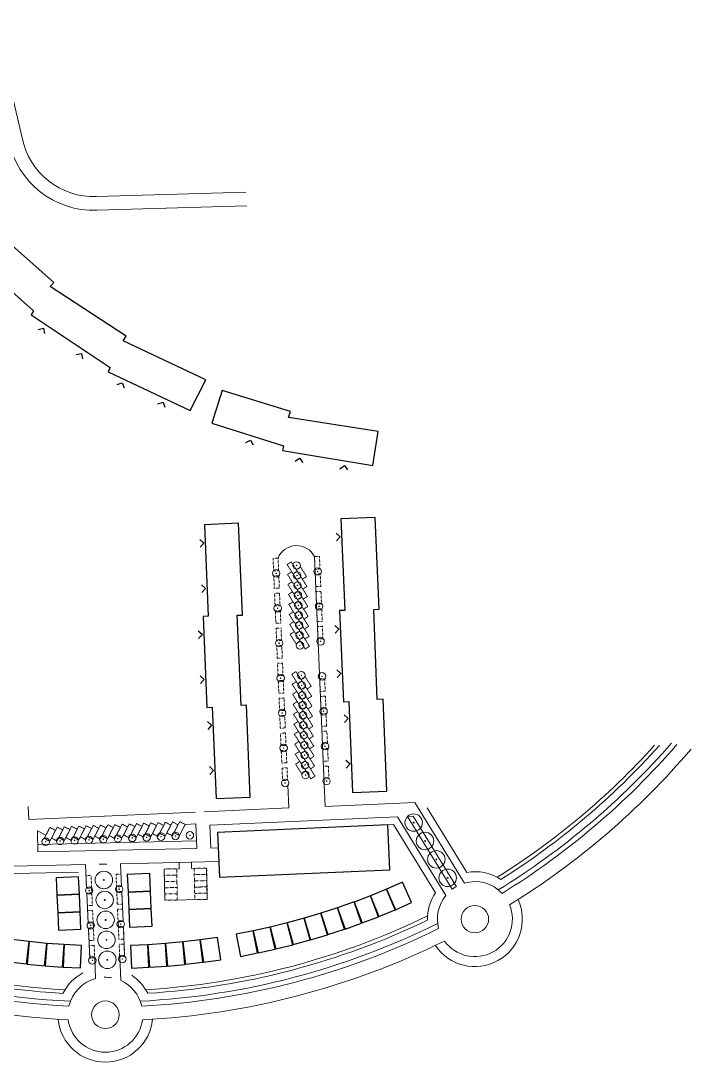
# Model space of a CAD drawing. Header units: millimetres. Extents: x 66738778 to 67478051, y 3190174640 to 3190853561.
# Drawn here: x 67209810 to 67478051, y 3190174640 to 3190591557 of the extents above; entities that cross this region are included whole.
import ezdxf

# ---------------------------------------------------------------- set-up
doc = ezdxf.new("R2010")
doc.units = ezdxf.units.MM
doc.header["$MEASUREMENT"] = 0
doc.linetypes.add('DASHED_4', pattern=[7, 4, -3])
for name, color, linetype, lineweight in [('A-------H1-', 8, 'DASHED_4', 0), ('A-L-16--EE-', 1, 'Continuous', 0), ('A-V27---EE-', 8, 'Continuous', 0)]:
    doc.layers.add(name, color=color, linetype=linetype, lineweight=lineweight)
doc.layers.add('A-01SC-----', color=7, linetype='Continuous')

msp = doc.modelspace()

# ---------------------------------------------------------------- linework, layer by layer
at = {"layer": 'A-------H1-', "flags": 128}
for points in [[(67310745, 3190376318), (67310957, 3190371322), (67312955, 3190371407), (67312743, 3190376403)], [(67318047, 3190374968), (67320459, 3190371170), (67318771, 3190370097), (67316358, 3190373896)], [(67327311, 3190377033), (67327524, 3190372037), (67329522, 3190372122), (67329309, 3190377117)], [(67318216, 3190370972), (67320629, 3190367173), (67318941, 3190366101), (67316528, 3190369899)], [(67321738, 3190372887), (67324151, 3190369089), (67322463, 3190368016), (67320050, 3190371815)], [(67311042, 3190369323), (67311255, 3190364328), (67313253, 3190364413), (67313040, 3190369408)], [(67318385, 3190366975), (67320798, 3190363177), (67319110, 3190362104), (67316697, 3190365903)], [(67321907, 3190368891), (67324320, 3190365092), (67322632, 3190364020), (67320219, 3190367818)], [(67327609, 3190370038), (67327821, 3190365042), (67329819, 3190365127), (67329607, 3190370123)], [(67311340, 3190362330), (67311553, 3190357334), (67313551, 3190357419), (67313339, 3190362415)], [(67318554, 3190362979), (67320967, 3190359180), (67319279, 3190358108), (67316866, 3190361906)], [(67322076, 3190364894), (67324489, 3190361096), (67322801, 3190360023), (67320388, 3190363822)], [(67327907, 3190363044), (67328119, 3190358049), (67330117, 3190358134), (67329905, 3190363129)], [(67318724, 3190358982), (67321137, 3190355184), (67319448, 3190354112), (67317035, 3190357910)], [(67322246, 3190360898), (67324659, 3190357099), (67322970, 3190356027), (67320558, 3190359825)], [(67311638, 3190355335), (67311850, 3190350339), (67313848, 3190350424), (67313636, 3190355420)], [(67318893, 3190354986), (67321306, 3190351188), (67319618, 3190350115), (67317205, 3190353914)], [(67322415, 3190356901), (67324828, 3190353103), (67323140, 3190352030), (67320727, 3190355829)], [(67328204, 3190356050), (67328417, 3190351054), (67330415, 3190351139), (67330202, 3190356135)], [(67319062, 3190350990), (67321475, 3190347191), (67319787, 3190346119), (67317374, 3190349917)], [(67322584, 3190352905), (67324997, 3190349106), (67323309, 3190348034), (67320896, 3190351832)], [(67311936, 3190348342), (67312149, 3190343346), (67314147, 3190343431), (67313934, 3190348426)], [(67319231, 3190346993), (67321644, 3190343195), (67319956, 3190342122), (67317543, 3190345921)], [(67322754, 3190348908), (67325166, 3190345110), (67323478, 3190344038), (67321065, 3190347836)], [(67328503, 3190349056), (67328715, 3190344061), (67330713, 3190344146), (67330501, 3190349141)], [(67322923, 3190344912), (67325336, 3190341114), (67323647, 3190340041), (67321235, 3190343840)], [(67312234, 3190341347), (67312446, 3190336351), (67314444, 3190336436), (67314232, 3190341432)], [(67312532, 3190334353), (67312744, 3190329358), (67314742, 3190329443), (67314530, 3190334438)], [(67319922, 3190331008), (67322335, 3190327210), (67320646, 3190326137), (67318234, 3190329936)], [(67312829, 3190327359), (67313042, 3190322363), (67315040, 3190322448), (67314827, 3190327444)], [(67320091, 3190327012), (67322504, 3190323213), (67320816, 3190322141), (67318403, 3190325939)], [(67323613, 3190328927), (67326026, 3190325129), (67324338, 3190324056), (67321925, 3190327855)], [(67323782, 3190324931), (67326195, 3190321132), (67324507, 3190320060), (67322094, 3190323858)], [(67329396, 3190328073), (67329608, 3190323078), (67331606, 3190323163), (67331394, 3190328158)], [(67320260, 3190323015), (67322673, 3190319217), (67320985, 3190318144), (67318572, 3190321943)], [(67323952, 3190320934), (67326364, 3190317136), (67324676, 3190316063), (67322263, 3190319862)], [(67329694, 3190321080), (67329906, 3190316085), (67331905, 3190316169), (67331692, 3190321165)], [(67313128, 3190320365), (67313340, 3190315370), (67315338, 3190315455), (67315126, 3190320450)], [(67320429, 3190319019), (67322842, 3190315220), (67321154, 3190314148), (67318741, 3190317946)], [(67324121, 3190316938), (67326534, 3190313139), (67324846, 3190312067), (67322433, 3190315865)], [(67313425, 3190313371), (67313637, 3190308375), (67315636, 3190308460), (67315423, 3190313456)], [(67320599, 3190315022), (67323012, 3190311224), (67321323, 3190310152), (67318911, 3190313950)], [(67324290, 3190312941), (67326703, 3190309143), (67325015, 3190308070), (67322602, 3190311869)], [(67329991, 3190314085), (67330204, 3190309090), (67332202, 3190309175), (67331990, 3190314170)], [(67320768, 3190311026), (67323181, 3190307227), (67321493, 3190306155), (67319080, 3190309954)], [(67324459, 3190308945), (67326872, 3190305146), (67325184, 3190304074), (67322771, 3190307872)], [(67313723, 3190306377), (67313936, 3190301382), (67315934, 3190301467), (67315721, 3190306462)], [(67320937, 3190307029), (67323350, 3190303231), (67321662, 3190302159), (67319249, 3190305957)], [(67324629, 3190304948), (67327042, 3190301150), (67325353, 3190300078), (67322940, 3190303876)], [(67330290, 3190307092), (67330502, 3190302096), (67332500, 3190302181), (67332288, 3190307177)], [(67321107, 3190303033), (67323519, 3190299235), (67321831, 3190298162), (67319418, 3190301961)], [(67324798, 3190300952), (67327211, 3190297154), (67325523, 3190296081), (67323110, 3190299880)], [(67330587, 3190300097), (67330799, 3190295102), (67332798, 3190295187), (67332585, 3190300182)], [(67314021, 3190299382), (67314233, 3190294387), (67316231, 3190294472), (67316019, 3190299467)], [(67321276, 3190299037), (67323689, 3190295238), (67322001, 3190294166), (67319588, 3190297964)], [(67324967, 3190296956), (67327380, 3190293157), (67325692, 3190292085), (67323279, 3190295883)], [(67314319, 3190292388), (67314532, 3190287392), (67316530, 3190287477), (67316318, 3190292473)], [(67321445, 3190295040), (67323858, 3190291242), (67322170, 3190290169), (67319757, 3190293968)], [(67325136, 3190292959), (67327549, 3190289161), (67325861, 3190288088), (67323448, 3190291887)], [(67330886, 3190293103), (67331098, 3190288107), (67333096, 3190288192), (67332884, 3190293188)], [(67264751, 3190270584), (67262445, 3190266148), (67264663, 3190264995), (67266969, 3190269432)], [(67267635, 3190270713), (67265329, 3190266276), (67267548, 3190265123), (67269853, 3190269560)], [(67270519, 3190270841), (67268213, 3190266404), (67270432, 3190265252), (67272737, 3190269688)], [(67273403, 3190270970), (67271098, 3190266533), (67273316, 3190265380), (67275621, 3190269817)], [(67221488, 3190268658), (67219183, 3190264222), (67221401, 3190263069), (67223707, 3190267506)], [(67224373, 3190268787), (67222067, 3190264350), (67224285, 3190263197), (67226591, 3190267634)], [(67227257, 3190268915), (67224951, 3190264479), (67227169, 3190263326), (67229475, 3190267762)], [(67230141, 3190269044), (67227835, 3190264607), (67230054, 3190263454), (67232359, 3190267891)], [(67233025, 3190269172), (67230719, 3190264735), (67232938, 3190263583), (67235243, 3190268019)], [(67235909, 3190269300), (67233604, 3190264864), (67235822, 3190263711), (67238128, 3190268148)], [(67238793, 3190269429), (67236488, 3190264992), (67238706, 3190263839), (67241012, 3190268276)], [(67241677, 3190269557), (67239372, 3190265121), (67241590, 3190263968), (67243896, 3190268404)], [(67244562, 3190269686), (67242256, 3190265249), (67244474, 3190264096), (67246780, 3190268533)], [(67247446, 3190269814), (67245140, 3190265377), (67247358, 3190264224), (67249664, 3190268661)], [(67250330, 3190269942), (67248024, 3190265506), (67250243, 3190264353), (67252548, 3190268790)], [(67253214, 3190270071), (67250908, 3190265634), (67253127, 3190264481), (67255432, 3190268918)], [(67256098, 3190270199), (67253793, 3190265763), (67256011, 3190264610), (67258317, 3190269046)], [(67258982, 3190270328), (67256677, 3190265891), (67258895, 3190264738), (67261201, 3190269175)], [(67261867, 3190270456), (67259561, 3190266019), (67261779, 3190264866), (67264085, 3190269303)], [(67249892, 3190249933), (67250114, 3190244938), (67248116, 3190244849), (67247894, 3190249845)], [(67272216, 3190249565), (67267217, 3190249456), (67267162, 3190251955), (67272161, 3190252064)], [(67284213, 3190249827), (67279214, 3190249718), (67279160, 3190252217), (67284158, 3190252326)], [(67284267, 3190247327), (67279269, 3190247218), (67279214, 3190249718), (67284213, 3190249827)], [(67235906, 3190249309), (67236128, 3190244313), (67238126, 3190244402), (67237904, 3190249397)], [(67272270, 3190247065), (67267272, 3190246956), (67267217, 3190249456), (67272216, 3190249565)], [(67272325, 3190244566), (67267326, 3190244457), (67267272, 3190246956), (67272270, 3190247065)], [(67284322, 3190244828), (67279323, 3190244719), (67279269, 3190247218), (67284267, 3190247327)], [(67236217, 3190242314), (67236439, 3190237319), (67238437, 3190237408), (67238215, 3190242403)], [(67250203, 3190242939), (67250425, 3190237944), (67248427, 3190237855), (67248205, 3190242850)], [(67272379, 3190242066), (67267381, 3190241957), (67267326, 3190244457), (67272325, 3190244566)], [(67272434, 3190239567), (67267435, 3190239458), (67267381, 3190241957), (67272379, 3190242066)], [(67284377, 3190242328), (67279378, 3190242219), (67279323, 3190244719), (67284322, 3190244828)], [(67284431, 3190239829), (67279432, 3190239720), (67279378, 3190242219), (67284377, 3190242328)], [(67236528, 3190235321), (67236751, 3190230326), (67238749, 3190230415), (67238526, 3190235410)], [(67250514, 3190235946), (67250737, 3190230951), (67248739, 3190230862), (67248516, 3190235857)], [(67250826, 3190228952), (67251048, 3190223957), (67249050, 3190223868), (67248828, 3190228863)], [(67236840, 3190228327), (67237062, 3190223332), (67239060, 3190223421), (67238838, 3190228416)], [(67237151, 3190221334), (67237373, 3190216339), (67239371, 3190216428), (67239149, 3190221423)], [(67251137, 3190221959), (67251359, 3190216964), (67249361, 3190216875), (67249139, 3190221870)]]:
    msp.add_lwpolyline(points, close=True, dxfattribs=at)
at = {"layer": 'A-01SC-----'}
for p, q in [((67261397, 3190250128), (67252403, 3190249728)), ((67252403, 3190249728), (67252715, 3190242734)), ((67261708, 3190243135), (67261397, 3190250128)), ((67232923, 3190248861), (67223929, 3190248460)), ((67223929, 3190248460), (67224240, 3190241467)), ((67233234, 3190241867), (67232923, 3190248861)), ((67362550, 3190246759), (67356145, 3190243933)), ((67366184, 3190238523), (67362550, 3190246759)), ((67224240, 3190241467), (67233234, 3190241867)), ((67233234, 3190241867), (67224240, 3190241467)), ((67224240, 3190241467), (67224552, 3190234473)), ((67233545, 3190234873), (67233234, 3190241867)), ((67252715, 3190242734), (67261708, 3190243135)), ((67261708, 3190243135), (67252715, 3190242734)), ((67252715, 3190242734), (67253026, 3190235741)), ((67262020, 3190236141), (67261708, 3190243135)), ((67356143, 3190243938), (67349671, 3190241270)), ((67359573, 3190235615), (67356143, 3190243938)), ((67356145, 3190243933), (67359779, 3190235697)), ((67343131, 3190238772), (67336535, 3190236426)), ((67346149, 3190230291), (67343131, 3190238772)), ((67349669, 3190241275), (67343133, 3190238767)), ((67343133, 3190238767), (67346358, 3190230362)), ((67352894, 3190232870), (67349669, 3190241275)), ((67349671, 3190241270), (67353101, 3190232947)), ((67359779, 3190235697), (67366184, 3190238523)), ((67224552, 3190234473), (67233545, 3190234873)), ((67233545, 3190234873), (67224552, 3190234473)), ((67224552, 3190234473), (67224863, 3190227479)), ((67233857, 3190227880), (67233545, 3190234873)), ((67253026, 3190235741), (67262020, 3190236141)), ((67262020, 3190236141), (67253026, 3190235741)), ((67253026, 3190235741), (67253337, 3190228747)), ((67262331, 3190229147), (67262020, 3190236141)), ((67329881, 3190234252), (67323178, 3190232232)), ((67332478, 3190225632), (67329881, 3190234252)), ((67336534, 3190236430), (67329883, 3190234247)), ((67329883, 3190234247), (67332691, 3190225693)), ((67339342, 3190227877), (67336534, 3190236430)), ((67336535, 3190236426), (67339553, 3190227944)), ((67353101, 3190232947), (67359573, 3190235615)), ((67253337, 3190228747), (67262331, 3190229147)), ((67316425, 3190230387), (67309631, 3190228699)), ((67318596, 3190221651), (67316425, 3190230387)), ((67323177, 3190232237), (67316426, 3190230382)), ((67316426, 3190230382), (67318811, 3190221702)), ((67325561, 3190223556), (67323177, 3190232237)), ((67323178, 3190232232), (67325775, 3190223612)), ((67339553, 3190227944), (67346149, 3190230291)), ((67346358, 3190230362), (67352894, 3190232870)), ((67224863, 3190227479), (67233857, 3190227880)), ((67302795, 3190227189), (67295927, 3190225836)), ((67295927, 3190225836), (67297666, 3190217004)), ((67304534, 3190218356), (67302795, 3190227189)), ((67309630, 3190228704), (67302796, 3190227184)), ((67302796, 3190227184), (67304752, 3190218396)), ((67311585, 3190219917), (67309630, 3190228704)), ((67309631, 3190228699), (67311802, 3190219962)), ((67325775, 3190223612), (67332478, 3190225632)), ((67332691, 3190225693), (67339342, 3190227877)), ((67213208, 3190222890), (67206260, 3190223744)), ((67212109, 3190213955), (67213208, 3190222890)), ((67213208, 3190222889), (67212329, 3190213930)), ((67220175, 3190222206), (67213208, 3190222889)), ((67219296, 3190213246), (67220175, 3190222206)), ((67220175, 3190222205), (67219516, 3190213227)), ((67227157, 3190221693), (67220175, 3190222205)), ((67226498, 3190212715), (67227157, 3190221693)), ((67227157, 3190221693), (67226719, 3190212701)), ((67234149, 3190221352), (67227157, 3190221693)), ((67233711, 3190212360), (67234149, 3190221352)), ((67260657, 3190221624), (67253663, 3190221309)), ((67253663, 3190221309), (67254069, 3190212316)), ((67267640, 3190222107), (67260657, 3190221619)), ((67261062, 3190212631), (67260657, 3190221624)), ((67260657, 3190221619), (67261283, 3190212639)), ((67268267, 3190213126), (67267640, 3190222107)), ((67274610, 3190222760), (67267641, 3190222101)), ((67267641, 3190222101), (67268488, 3190213139)), ((67275457, 3190213798), (67274610, 3190222760)), ((67281562, 3190223584), (67274611, 3190222755)), ((67274611, 3190222755), (67275678, 3190213816)), ((67282629, 3190214646), (67281562, 3190223584)), ((67288492, 3190224580), (67281563, 3190223579)), ((67281563, 3190223579), (67282849, 3190214669)), ((67289778, 3190215669), (67288492, 3190224580)), ((67311802, 3190219962), (67318596, 3190221651)), ((67318811, 3190221702), (67325561, 3190223556)), ((67297666, 3190217004), (67304534, 3190218356)), ((67304752, 3190218396), (67311585, 3190219917)), ((67205161, 3190214809), (67212109, 3190213955)), ((67212329, 3190213930), (67219296, 3190213246)), ((67219516, 3190213227), (67226498, 3190212715)), ((67226719, 3190212701), (67233711, 3190212360)), ((67254069, 3190212316), (67261062, 3190212631)), ((67261283, 3190212639), (67268267, 3190213126)), ((67268488, 3190213139), (67275457, 3190213798)), ((67275678, 3190213816), (67282629, 3190214646)), ((67282849, 3190214669), (67289778, 3190215669))]:
    msp.add_line(p, q, dxfattribs=at)
at = {"layer": 'A-01SC-----', "flags": 128}
for points in [[(67192515, 3190495365), (67214910, 3190475495), (67213937, 3190473879), (67245602, 3190452780), (67244782, 3190451075), (67277506, 3190435563), (67283817, 3190447860), (67250812, 3190463454), (67251982, 3190465251), (67221597, 3190485216), (67223040, 3190486797), (67201700, 3190505722)], [(67286221, 3190430535), (67314886, 3190421460), (67314582, 3190419560), (67350623, 3190413512), (67352789, 3190427098), (67316932, 3190432739), (67317682, 3190435132), (67290324, 3190443494)], [(67337922, 3190392130), (67339482, 3190355514), (67337356, 3190355424), (67338908, 3190318965), (67341039, 3190319056), (67342592, 3190282600), (67356318, 3190283185), (67354754, 3190319918), (67352366, 3190319817), (67351053, 3190355886), (67353169, 3190355977), (67351605, 3190392713)], [(67283285, 3190389826), (67284801, 3190353207), (67282714, 3190353121), (67284232, 3190316622), (67286423, 3190316713), (67287937, 3190280219), (67301608, 3190280786), (67300076, 3190317586), (67297924, 3190317496), (67296433, 3190353574), (67298479, 3190353660), (67296955, 3190390393)], [(67288518, 3190266637), (67289318, 3190248668), (67357467, 3190251702), (67356667, 3190269671)]]:
    msp.add_lwpolyline(points, close=True, dxfattribs=at)
for points in [[(67216748, 3190468033), (67218891, 3190468462), (67219320, 3190466319)], [(67231888, 3190457946), (67234030, 3190458375), (67234460, 3190456232)], [(67248307, 3190445919), (67250366, 3190446654), (67251100, 3190444596)], [(67264662, 3190438166), (67266721, 3190438900), (67267455, 3190436842)], [(67299824, 3190422715), (67301764, 3190423722), (67302771, 3190421783)], [(67319571, 3190415255), (67321350, 3190416524), (67322619, 3190414744)], [(67337487, 3190412249), (67339267, 3190413517), (67340535, 3190411738)], [(67281409, 3190383867), (67283022, 3190382392), (67281547, 3190380780)], [(67336045, 3190386394), (67337658, 3190384919), (67336183, 3190383306)], [(67282159, 3190365748), (67283772, 3190364273), (67282297, 3190362660)], [(67280831, 3190347301), (67282443, 3190345826), (67280969, 3190344214)], [(67335489, 3190349458), (67337101, 3190347983), (67335627, 3190346371)], [(67281569, 3190329358), (67283182, 3190327883), (67281707, 3190326270)], [(67336245, 3190331684), (67337858, 3190330209), (67336384, 3190328597)], [(67339147, 3190313681), (67340760, 3190312207), (67339285, 3190310594)], [(67284538, 3190310980), (67286151, 3190309505), (67284676, 3190307892)], [(67285284, 3190292956), (67286897, 3190291481), (67285422, 3190289868)], [(67339921, 3190295500), (67341534, 3190294026), (67340059, 3190292413)]]:
    msp.add_lwpolyline(points, dxfattribs=at)
at = {"layer": 'A-L-16--EE-'}
for centre, radius in [((67320166, 3190373490), 1500), ((67311997, 3190370365), 1500), ((67320336, 3190369494), 1500), ((67320166, 3190373490), 100), ((67328563, 3190371080), 1500), ((67328563, 3190371080), 100), ((67311997, 3190370365), 100), ((67320505, 3190365497), 1500), ((67320336, 3190369494), 100), ((67320674, 3190361501), 1500), ((67320505, 3190365497), 100), ((67320843, 3190357505), 1500), ((67320674, 3190361501), 100), ((67329159, 3190357092), 1500), ((67312593, 3190356377), 1500), ((67312593, 3190356377), 100), ((67321013, 3190353508), 1500), ((67320843, 3190357505), 100), ((67329159, 3190357092), 100), ((67321182, 3190349512), 1500), ((67321013, 3190353508), 100), ((67321351, 3190345515), 1500), ((67321182, 3190349512), 100), ((67321351, 3190345515), 100), ((67313188, 3190342389), 1500), ((67313188, 3190342389), 100), ((67321520, 3190341519), 1500), ((67321520, 3190341519), 100), ((67329755, 3190343104), 1500), ((67329755, 3190343104), 100), ((67313784, 3190328401), 1500), ((67322041, 3190329530), 1500), ((67322041, 3190329530), 100), ((67330350, 3190329115), 1500), ((67330350, 3190329115), 100), ((67313784, 3190328401), 100), ((67322211, 3190325534), 1500), ((67322211, 3190325534), 100), ((67322380, 3190321537), 1500), ((67322380, 3190321537), 100), ((67322549, 3190317541), 1500), ((67322549, 3190317541), 100), ((67330946, 3190315127), 1500), ((67314380, 3190314413), 1500), ((67314380, 3190314413), 100), ((67322718, 3190313545), 1500), ((67322718, 3190313545), 100), ((67330946, 3190315127), 100), ((67322888, 3190309548), 1500), ((67322888, 3190309548), 100), ((67323057, 3190305552), 1500), ((67323057, 3190305552), 100), ((67314975, 3190300424), 1500), ((67314975, 3190300424), 100), ((67323226, 3190301555), 1500), ((67323226, 3190301555), 100), ((67331542, 3190301139), 1500), ((67331542, 3190301139), 100), ((67323396, 3190297559), 1500), ((67323396, 3190297559), 100), ((67323565, 3190293563), 1500), ((67323565, 3190293563), 100), ((67315571, 3190286435), 1500), ((67323734, 3190289566), 1500), ((67323734, 3190289566), 100), ((67332138, 3190287150), 1500), ((67332138, 3190287150), 100), ((67315571, 3190286435), 100), ((67367034, 3190270569), 3500), ((67367034, 3190270569), 179), ((67265919, 3190264944), 1500), ((67271688, 3190265201), 1500), ((67277456, 3190265458), 1500), ((67371555, 3190263196), 3500), ((67219773, 3190262890), 1500), ((67219773, 3190262890), 100), ((67225541, 3190263146), 1500), ((67225541, 3190263146), 100), ((67231309, 3190263403), 1500), ((67231309, 3190263403), 100), ((67237078, 3190263660), 1500), ((67237078, 3190263660), 100), ((67242846, 3190263917), 1500), ((67242846, 3190263917), 100), ((67248614, 3190264174), 1500), ((67248614, 3190264174), 100), ((67254383, 3190264430), 1500), ((67254383, 3190264430), 100), ((67260151, 3190264687), 1500), ((67260151, 3190264687), 100), ((67265919, 3190264944), 100), ((67271688, 3190265201), 100), ((67277456, 3190265458), 100), ((67371555, 3190263196), 179), ((67376075, 3190255824), 3500), ((67376075, 3190255824), 179), ((67243043, 3190247587), 3500), ((67380596, 3190248452), 3500), ((67243043, 3190247587), 179), ((67380596, 3190248452), 179), ((67237170, 3190243358), 1500), ((67237170, 3190243358), 100), ((67243387, 3190239595), 3500), ((67249158, 3190243894), 1500), ((67249158, 3190243894), 100), ((67243387, 3190239595), 179), ((67243732, 3190231602), 3500), ((67237792, 3190229371), 1500), ((67237792, 3190229371), 100), ((67243732, 3190231602), 179), ((67249780, 3190229907), 1500), ((67249780, 3190229907), 100), ((67244077, 3190223610), 3500), ((67244077, 3190223610), 179), ((67238415, 3190215384), 1500), ((67244422, 3190215617), 3500), ((67250403, 3190215920), 1500), ((67238415, 3190215384), 100), ((67244422, 3190215617), 179), ((67250403, 3190215920), 100)]:
    msp.add_circle(centre, radius, dxfattribs=at)
at = {"layer": 'A-V27---EE-'}
for p, q in [((67210364, 3190544721), (67199324, 3190591557)), ((67300027, 3190522989), (67240103, 3190521190)), ((67300192, 3190517491), (67240268, 3190515693)), ((67331183, 3190286108), (67327311, 3190377033)), ((67316615, 3190285478), (67317018, 3190276415)), ((67331183, 3190286108), (67331586, 3190277063)), ((67212716, 3190276949), (67212946, 3190271782)), ((67212946, 3190271782), (67279648, 3190274751)), ((67283145, 3190274907), (67317018, 3190276415)), ((67331586, 3190277063), (67367530, 3190278663)), ((67387359, 3190246325), (67367530, 3190278663)), ((67388241, 3190250627), (67372379, 3190276494)), ((67285387, 3190269501), (67360539, 3190272847)), ((67379852, 3190241352), (67360539, 3190272847)), ((67364536, 3190273025), (67366819, 3190273126)), ((67382426, 3190243849), (67364536, 3190273025)), ((67384131, 3190244895), (67366819, 3190273126)), ((67216437, 3190267276), (67216621, 3190258846)), ((67219849, 3190265503), (67216437, 3190267276)), ((67275621, 3190269817), (67279859, 3190270005)), ((67280294, 3190260237), (67279859, 3190270005)), ((67285794, 3190260357), (67285387, 3190269501)), ((67356667, 3190269671), (67358906, 3190269771)), ((67375678, 3190242419), (67358906, 3190269771)), ((67216556, 3190261846), (67280229, 3190263236)), ((67265329, 3190266276), (67267548, 3190265123)), ((67216621, 3190258846), (67280294, 3190260237)), ((67285794, 3190260357), (67288794, 3190260422)), ((67241208, 3190253882), (67244208, 3190253947)), ((67249708, 3190254068), (67289039, 3190254926)), ((67159453, 3190252097), (67235707, 3190253762)), ((67159519, 3190249097), (67232841, 3190250699))]:
    msp.add_line(p, q, dxfattribs=at)
at = {"layer": 'A-V27---EE-', "flags": 128}
for points in [[(67220823, 3190267377), (67219183, 3190264222), (67221401, 3190263069), (67222067, 3190264350), (67224285, 3190263197), (67224951, 3190264479), (67227169, 3190263326), (67227835, 3190264607), (67230054, 3190263454), (67230719, 3190264735), (67232938, 3190263583), (67233604, 3190264864), (67235822, 3190263711), (67236488, 3190264992), (67238706, 3190263839), (67239372, 3190265121), (67241590, 3190263968), (67242256, 3190265249), (67244474, 3190264096), (67245140, 3190265377), (67247358, 3190264224), (67248024, 3190265506), (67250243, 3190264353), (67250908, 3190265634), (67253127, 3190264481), (67253793, 3190265763), (67256011, 3190264610), (67256677, 3190265891), (67258895, 3190264738), (67259561, 3190266019), (67261779, 3190264866), (67262445, 3190266148), (67264663, 3190264995), (67265329, 3190266276), (67267548, 3190265123), (67268213, 3190266404), (67270432, 3190265252), (67271098, 3190266533), (67273316, 3190265380), (67274956, 3190268536)], [(67249708, 3190254068), (67250114, 3190244938), (67248116, 3190244849), (67248205, 3190242850), (67250203, 3190242939), (67250737, 3190230951), (67248739, 3190230862), (67248828, 3190228863), (67250826, 3190228952), (67251359, 3190216964), (67249361, 3190216875), (67249787, 3190207318)], [(67273107, 3190254578), (67273161, 3190252086), (67267162, 3190251955), (67267435, 3190239458), (67284431, 3190239829), (67284158, 3190252326), (67278160, 3190252195), (67278105, 3190254688)], [(67235707, 3190253762), (67236128, 3190244313), (67238126, 3190244402), (67238215, 3190242403), (67236217, 3190242314), (67236751, 3190230326), (67238749, 3190230415), (67238838, 3190228416), (67236840, 3190228327), (67237373, 3190216339), (67239371, 3190216428), (67239741, 3190208127)]]:
    msp.add_lwpolyline(points, dxfattribs=at)
at = {"layer": 'A-V27---EE-'}
for centre in [(67391507, 3190231910), (67243630, 3190193640)]:
    msp.add_circle(centre, 5500, dxfattribs=at)
for centre, radius, start, end in [((67239011, 3190550368), 34698, 191.33206, 272.07711), ((67239011, 3190550368), 29198, 191.15116, 272.14462), ((67320166, 3190373490), 7974, 26.37084, 158.57827), ((67242116, 3190501221), 298081, 302.08602, 317.93623), ((67242116, 3190501221), 302581, 301.64539, 318.9129), ((67242116, 3190501221), 299581, 302.23385, 318.17113), ((67242116, 3190501221), 304581, 301.7516, 319.09672), ((67242116, 3190501221), 310081, 301.77156, 319.54207), ((67391507, 3190231910), 19000, 56.8195, 99.89842), ((67244531, 3190506096), 302940, 239.1032, 266.77212), ((67391507, 3190231910), 15000, 43.44273, 106.05069), ((67244531, 3190506096), 309440, 238.7293, 267.12717), ((67244531, 3190506096), 307440, 238.64235, 267.22147), ((67244531, 3190506096), 304440, 239.23524, 266.63449), ((67391507, 3190231910), 19000, 146.41776, 181.21613), ((67391507, 3190231910), 15000, 119.60648, 127.25587), ((67391507, 3190231910), 19000, 213.63997, 24.39565), ((67391507, 3190231910), 15000, 140.98792, 194.5929), ((67391507, 3190231910), 15000, 215.7249, 22.31073), ((67244531, 3190506096), 314940, 238.70545, 267.13265), ((67242116, 3190501221), 298081, 273.39557, 295.9496), ((67242116, 3190501221), 302581, 272.93231, 296.39024), ((67242116, 3190501221), 299581, 273.53499, 295.80178), ((67242116, 3190501221), 304581, 273.03335, 296.28403), ((67242116, 3190501221), 310081, 273.02643, 296.26407), ((67243630, 3190193640), 19000, 118.25353, 153.28381), ((67243630, 3190193640), 15000, 105.02663, 166.87676), ((67243630, 3190193640), 15000, 79.99997, 91.55917), ((67243630, 3190193640), 19000, 26.81257, 56.2083), ((67243630, 3190193640), 15000, 13.20736, 65.76628), ((67243630, 3190193640), 19000, 185.61668, 354.48478), ((67243630, 3190193640), 15000, 188.00503, 352.07891)]:
    msp.add_arc(centre, radius, start, end, dxfattribs=at)

doc.saveas('drawing.dxf')
